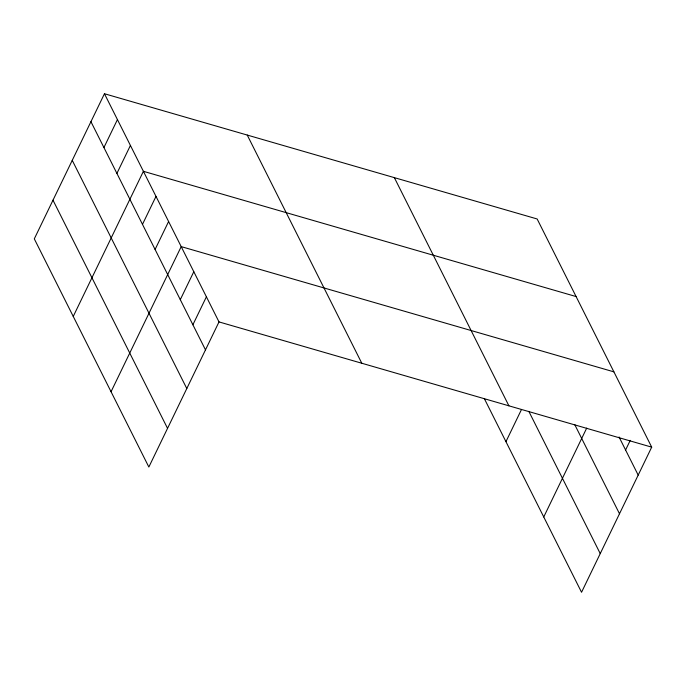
<?xml version="1.0" encoding="UTF-8"?>
<svg xmlns="http://www.w3.org/2000/svg" width="686" height="686" viewBox="0 0 686 686"><rect width="100%" height="100%" fill="white"/><g stroke="black" fill="none" stroke-linecap="round" stroke-linejoin="round"><path stroke-width="1.03" d="M104.452 93.733L34.3 238.848L148.853 467.029L219.006 321.914L104.452 93.733L537.147 218.971L651.7 447.152L581.548 592.267L484.307 398.566M103.92 147.55L117.435 119.596M116.903 173.404L130.417 145.458M73.248 316.426L143.4 171.311L576.094 296.558M142.482 224.365L155.996 196.41M155.087 249.464L168.602 221.518M111.055 391.723L181.198 246.617L613.901 371.855M180.289 299.671L193.804 271.716M192.886 324.77L206.4 296.815M505.942 441.664L521.446 409.602M543.749 516.97L586.71 428.098M625.589 450.007L630.245 440.369M219.006 321.914L651.7 447.152M619.055 436.991L638.186 475.106M574.697 424.523L619.501 513.771M528.837 411.368L600.241 553.602M394.356 177.648L508.909 405.829M247.243 135.065L361.796 363.246M90.938 121.688L205.491 349.869M72.244 160.353L186.798 388.533M52.993 200.183L167.547 428.364"/></g></svg>
